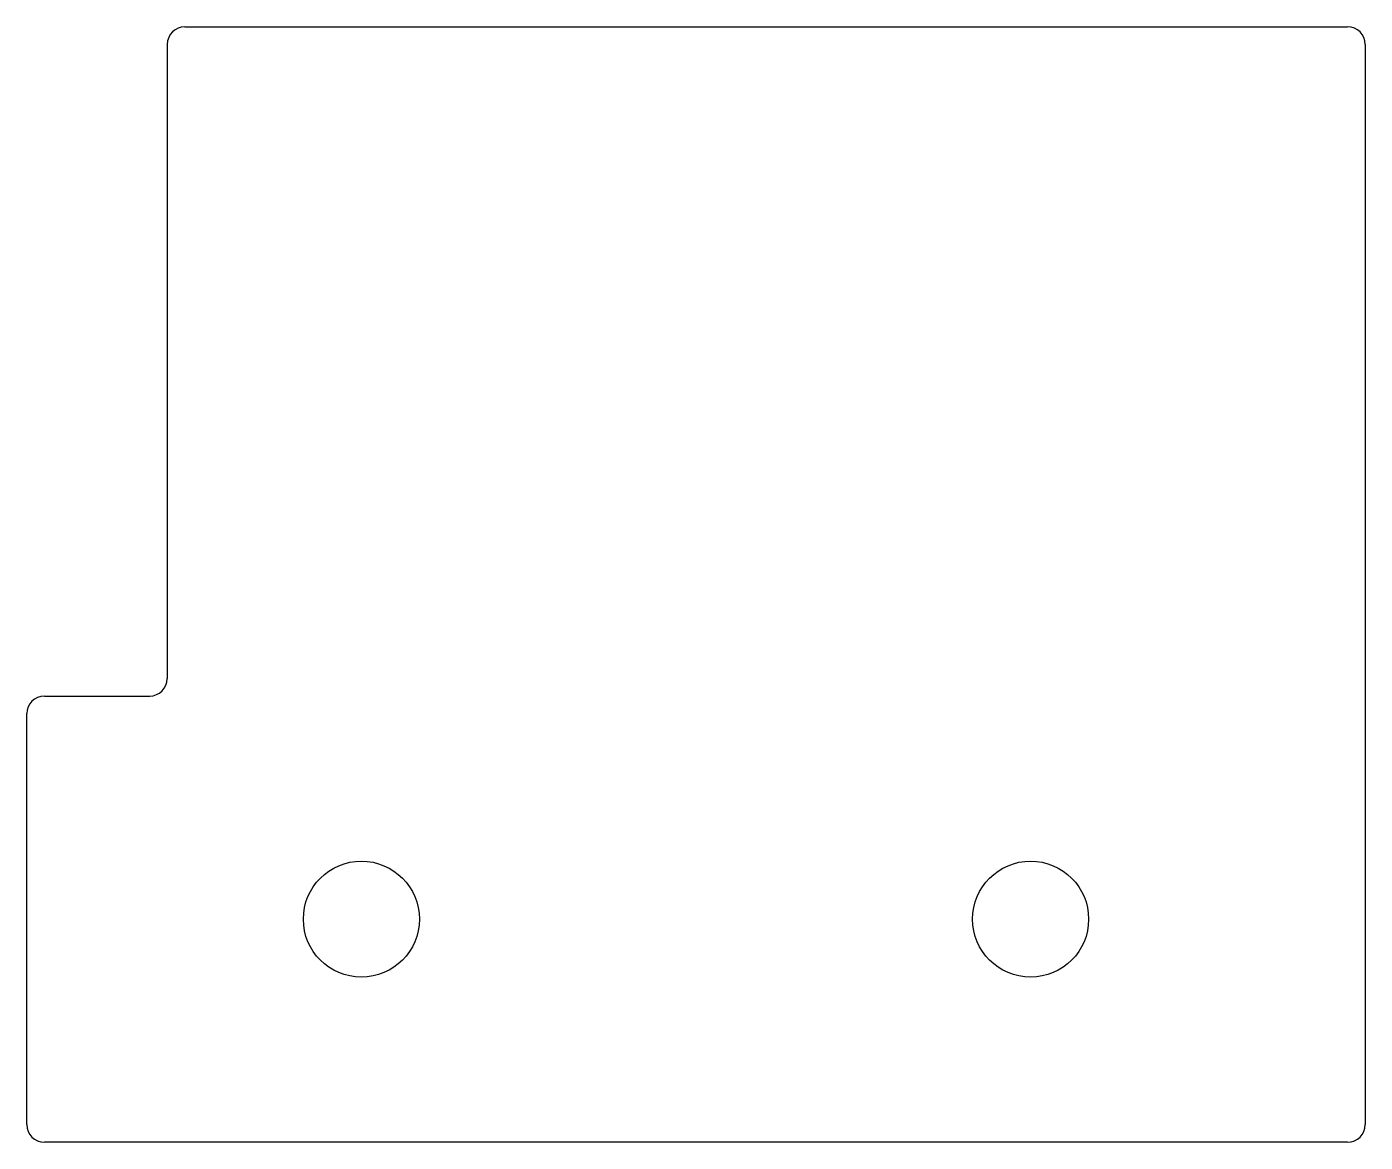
# Model space of a CAD drawing. Header units: millimetres. Extents: x -38.1 to 38.1, y -31.8 to 31.8.
import ezdxf

# ---------------------------------------------------------------- set-up
doc = ezdxf.new("R2010")
doc.units = ezdxf.units.MM
doc.layers.add('Sketch', color=7, linetype='CONTINUOUS')

msp = doc.modelspace()

# ---------------------------------------------------------------- linework, layer by layer
at = {"layer": 'Sketch'}
for p, q in [((-29.1, 31.75), (37.1, 31.75)), ((-30.1, 30.75), (-30.1, -5.35)), ((38.1, 30.75), (38.1, -30.75)), ((-37.1, -6.35), (-31.1, -6.35)), ((-38.1, -30.75), (-38.1, -7.35)), ((37.1, -31.75), (-37.1, -31.75))]:
    msp.add_line(p, q, dxfattribs=at)
for centre in [(-19.05, -19.05), (19.05, -19.05)]:
    msp.add_circle(centre, 3.302, dxfattribs=at)
for centre, start, end in [((-29.1, 30.75), 90, -180), ((37.1, 30.75), 0, 90), ((-31.1, -5.35), -90, 0), ((-37.1, -7.35), 90, -180), ((-37.1, -30.75), 180, -90), ((37.1, -30.75), -90, 0)]:
    msp.add_arc(centre, 1, start, end, dxfattribs=at)

doc.saveas('drawing.dxf')
